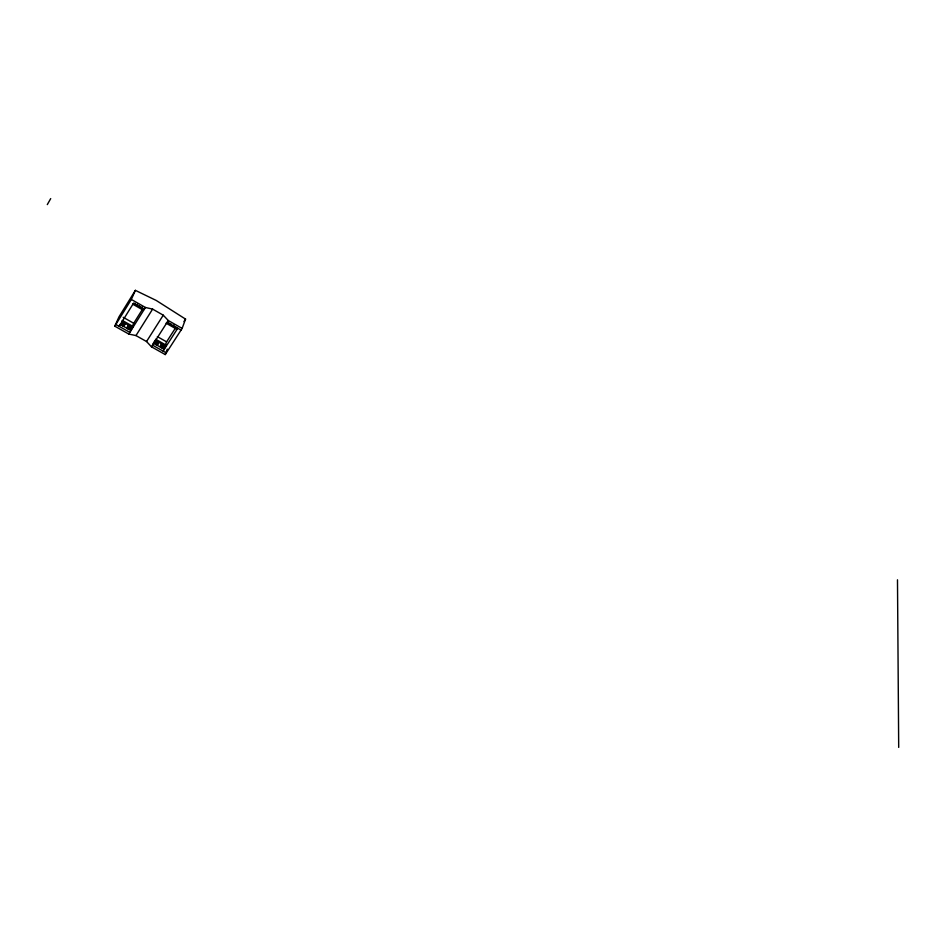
<?xml version="1.0" encoding="UTF-8"?>
<svg xmlns="http://www.w3.org/2000/svg" width="946" height="946" viewBox="0 0 946 946"><rect width="100%" height="100%" fill="white"/><g stroke="black" fill="none" stroke-linecap="round" stroke-linejoin="round"><path stroke-width="1.42" d="M182.129 328.416L185.558 319.109L156.196 300.438L135.373 290.351L118.971 316.886L114.797 326.181L128.786 334.056L135.976 335.57L146.535 341.53L151.49 346.827L165.254 354.573L182.129 328.416L168.282 320.517L163.256 315.184L152.613 309.106L145.424 307.474L131.34 299.444L135.373 290.351M177.02 328.156L176.63 329.184L166.082 323.177M165.254 354.573L167.3 349.145M177.777 328.238L163.079 351.096L166.094 345.148L155.605 339.224M175.79 327.529L166.591 341.849L164.249 348.033L166.094 345.148M132.523 327.458L121.857 321.439L122.318 320.422L132.96 326.429L129.839 332.365L115.85 324.49M142.822 308.739L133.729 323.272L131.127 329.35L132.96 326.429M47.3 204.596L50.706 198.601M114.797 326.181L131.34 299.444M144.561 308.23L143.319 310.205L132.617 304.104M128.786 334.056L145.424 307.474M135.976 335.57L152.613 309.106M146.535 341.53L163.256 315.184M153.962 342.192L155.191 340.264L165.704 346.189M151.49 346.827L168.282 320.517M183.962 321.581L185.558 319.109M121.679 324.017L124.032 325.353M127.58 327.351L129.945 328.688M130.69 330.379L120.036 324.383L119.161 326.358L133.611 303.063L144.348 309.188M163.847 349.074L153.347 343.161L152.554 345.16L166.33 352.917M123.181 317.3L133.729 323.272M157.343 336.622L166.591 341.849M167.194 322.208L181.041 330.107M897.482 579.815L898.7 747.399M163.102 346.366A1.407 1.183 21.1 0 1 160.879 344.746M158.467 343.031A1.407 1.183 21.4 0 1 156.646 343.717A1.407 1.183 21.4 0 1 155.901 341.944M158.289 342.097A1.407 1.183 21.4 0 1 158.431 342.405M129.992 327.671A1.419 1.194 23.2 0 1 128.029 327.541A1.419 1.194 23.2 0 1 127.935 325.802M129.898 325.932A1.419 1.194 23.2 0 1 130.134 326.204M125.026 324.076A1.419 1.194 23.5 0 1 123.205 324.762A1.419 1.194 23.5 0 1 122.436 322.964M124.304 322.645A1.419 1.194 23.5 0 1 124.837 323.13M137.69 304.127A1.431 1.218 24 0 1 136.023 304.896A1.431 1.218 24 0 1 134.959 303.288M142.231 307.048A1.431 1.218 23.7 0 1 139.618 305.925M175.696 326.843A1.419 1.206 21.5 0 1 173.745 325.022M170.777 323.709A1.419 1.206 21.9 0 1 168.542 322.066M155.546 344.19A1.407 1.183 21.4 0 0 157.935 344.356A1.407 1.183 21.4 0 0 156.658 342.452A1.407 1.183 21.4 0 0 155.546 344.19M160.524 347.005A1.407 1.183 21.1 0 0 162.913 347.158A1.407 1.183 21.1 0 0 161.648 345.266A1.407 1.183 21.1 0 0 160.524 347.005M122.046 325.223A1.431 1.194 23.4 0 0 124.458 325.389A1.431 1.194 23.4 0 0 123.146 323.449A1.431 1.194 23.4 0 0 122.046 325.223M127.355 328.297A1.419 1.194 23.1 0 0 129.756 328.463A1.419 1.194 23.1 0 0 128.455 326.536A1.419 1.194 23.1 0 0 127.355 328.297"/></g></svg>
